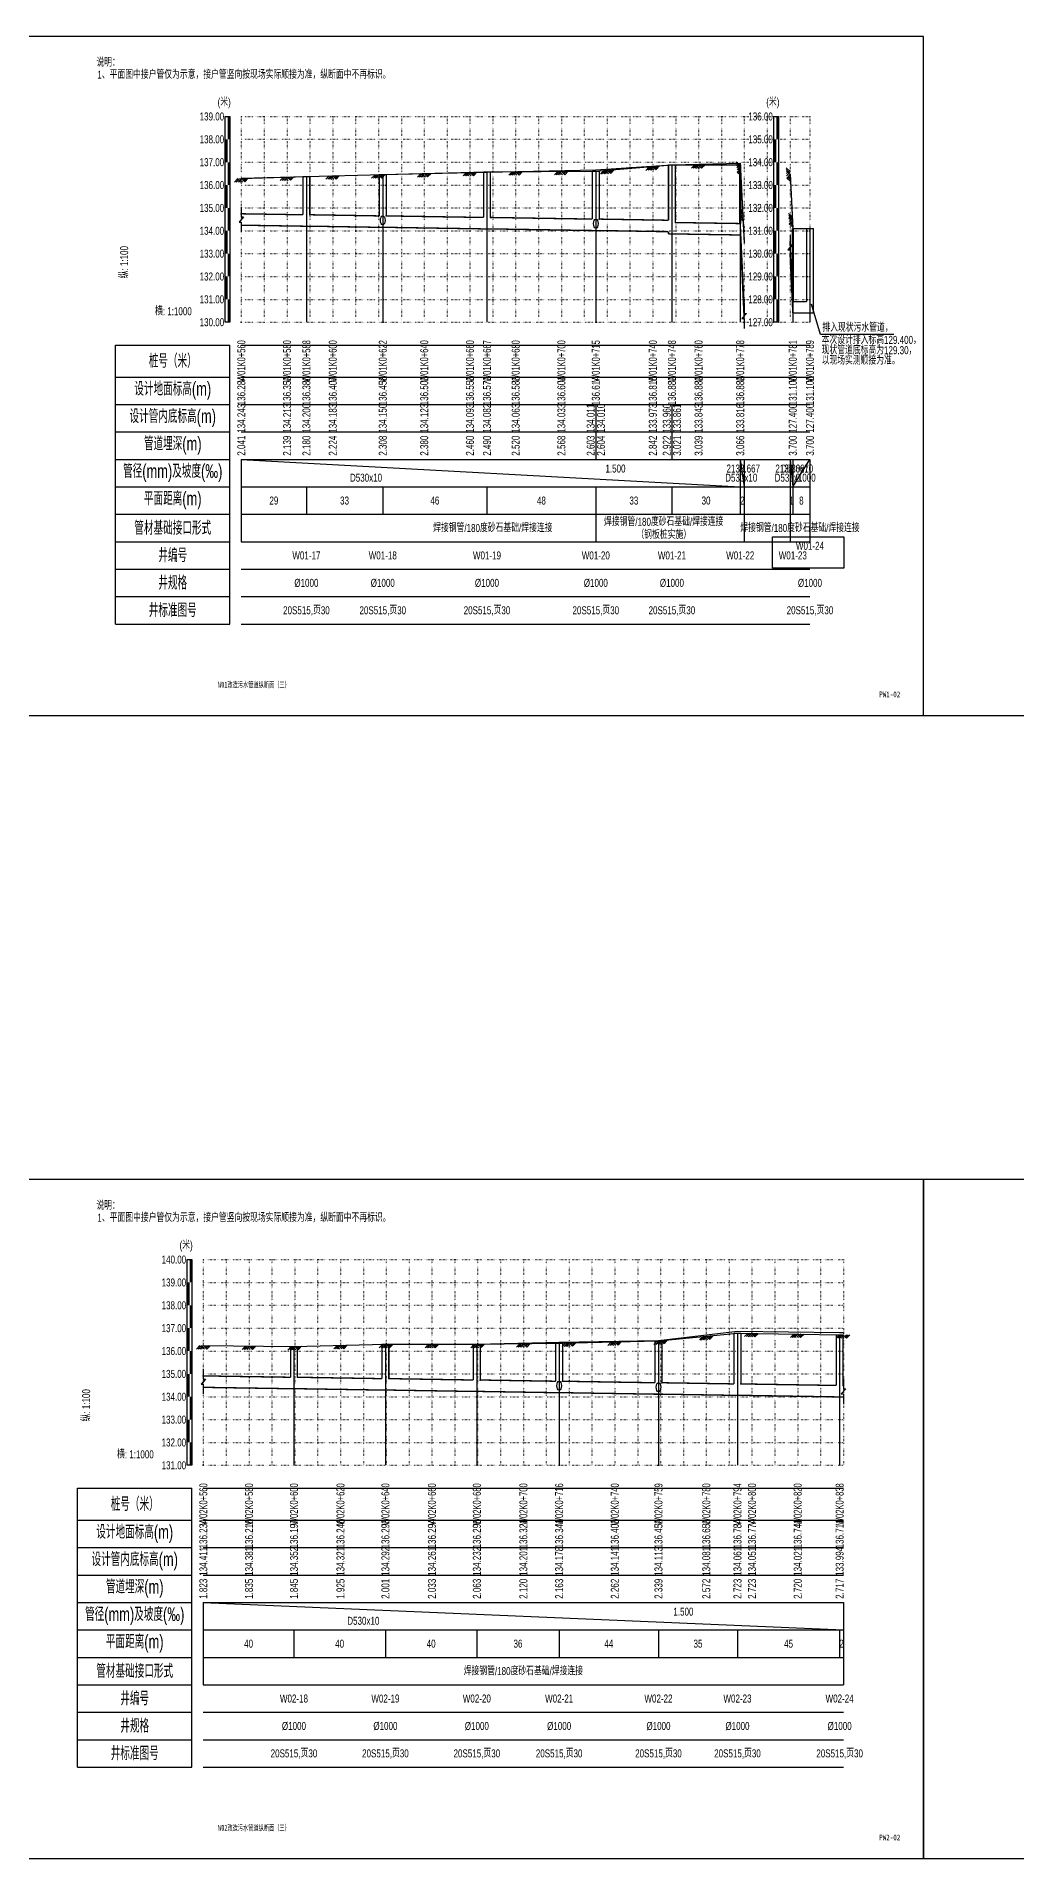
# Model space of a CAD drawing. Extents: x 529262 to 576451, y 2694391 to 2717535.
# Drawn here: x 572323 to 572752, y 2711947 to 2712744 of the extents above; entities that cross this region are included whole.
import ezdxf
from ezdxf.enums import TextEntityAlignment as Align

# ---------------------------------------------------------------- set-up
doc = ezdxf.new("R2010")
doc.units = 0
doc.linetypes.add('DOT', pattern=[6.35, 0, -6.35])
for name, color, linetype in [('GPSCOMMON', 7, 'Continuous'), ('P-说明', 7, 'Continuous'), ('PP-COM', 7, 'Continuous'), ('W-标注', 2, 'Continuous'), ('图框线', 7, 'Continuous'), ('纵断_分栏文字', 7, 'Continuous'), ('纵断_分栏线', 5, 'Continuous'), ('纵断_地面线', 3, 'Continuous'), ('纵断_标注', 2, 'Continuous'), ('纵断_标注_支管', 2, 'Continuous'), ('纵断_表头', 2, 'Continuous'), ('纵断_设计线', 1, 'Continuous'), ('纵断_高程网格', 8, 'DOT')]:
    doc.layers.add(name, color=color, linetype=linetype)
doc.layers.add('纵断污水井', color=7, linetype='Continuous', lineweight=60)
doc.layers.add('纵断污水管', color=224, linetype='Continuous', lineweight=60)
doc.styles.add('JieTuHzTxt', font='smsim.shx', dxfattribs={"width": 0.7, "bigfont": 'smfs.shx'})
doc.styles.add('SEMDI', font='smsim.shx', dxfattribs={"width": 0.75, "bigfont": 'smfs.shx'})
doc.styles.add('SMEDI', font='smsim.shx', dxfattribs={"width": 0.75, "height": 3.5, "bigfont": 'smfs.shx'})
doc.styles.add('宋体', font='', dxfattribs={"width": 0.75})
doc.styles.get('宋体').set_extended_font_data('SimSun')

# ---------------------------------------------------------------- blocks, each defined once
blk = doc.blocks.new('A3WK')
at = {"layer": '图框线'}
blk.add_lwpolyline([(0, 0), (420, 0), (420, 297), (0, 297), (0, 0)], dxfattribs=at)
blk = doc.blocks.new('市政排水（YZ）_zdbt')
at = {"color": 0, "linetype": 'ByBlock', "lineweight": -2}
for p, q in [((-50, 0), (0, 0)), ((-50, -122), (-50, 0)), ((0, -122), (0, 0)), ((-50, -14), (0, -14)), ((-50, -26), (0, -26)), ((-50, -38), (0, -38)), ((-50, -50), (0, -50)), ((-50, -62), (0, -62)), ((-50, -74), (0, -74)), ((-50, -86), (0, -86)), ((-50, -98), (0, -98)), ((-50, -110), (0, -110)), ((-50, -122), (0, -122))]:
    blk.add_line(p, q, dxfattribs=at)
at = {"color": 0, "linetype": 'ByBlock', "lineweight": -2, "char_height": 6, "attachment_point": 5, "style": 'JieTuHzTxt'}
for s, insert in [('桩号（米）', (-25, -7)), ('设计地面标高(m)', (-25, -20)), ('设计管内底标高(m)', (-25, -32)), ('管道埋深(m)', (-25, -44)), ('管径(mm)及坡度(‰)', (-25, -56)), ('平面距离(m)', (-25, -68)), ('管材基础接口形式', (-25, -80)), ('井编号', (-25, -92)), ('井规格', (-25, -104)), ('井标准图号', (-25, -116))]:
    blk.add_mtext(s, dxfattribs=dict(at, insert=insert))
blk = doc.blocks.new('VSDesignLineBlock')
at = {"color": 0, "linetype": 'Continuous'}
for p, q in [((-1.5, 0), (-3, -1.5)), ((-0.75, 0), (-2.25, -1.5)), ((0, 0), (-1.5, -1.5)), ((0, 0), (1.5, -1.5)), ((1.5, 0), (0.75, -0.75)), ((2.25, 0), (1.12, -1.12)), ((3, 0), (1.5, -1.5)), ((-0.98, -0.98), (-0.46, -1.5)), ((-0.5, -0.5), (0.5, -1.5))]:
    blk.add_line(p, q, dxfattribs=at)

msp = doc.modelspace()

# ---------------------------------------------------------------- linework, layer by layer
for p in [(572412.898, 2712665.945), (572442.862, 2712665.518), (572476.263, 2712665.017), (572521.85, 2712664.333), (572569.461, 2712663.614), (572602.743, 2712662.12), (572631.123, 2712661.674), (572652.898, 2712653.717), (572654.123, 2712627.514), (572396.269, 2712157.627), (572437.421, 2712157.032), (572477.421, 2712156.432), (572517.417, 2712155.832), (572553.418, 2712155.292), (572596.866, 2712154.64), (572631.427, 2712154.122), (572676.105, 2712153.454)]:
    msp.add_point(p)
at = {"layer": 'Defpoints', "color": 1}
msp.add_lwpolyline([(572645.284, 2712524.684), (572676.491, 2712524.684), (572676.491, 2712510.953), (572645.284, 2712510.953)], close=True, dxfattribs=at)
at = {"layer": 'GPSCOMMON'}
for p in [(572412.898, 2712618.514), (572396.269, 2712118.514)]:
    msp.add_point(p, dxfattribs=at)
at = {"layer": 'PP-COM'}
for p, q in [((571451.269, 2712446.518), (576451.269, 2712446.518)), ((571451.269, 2711946.518), (576451.269, 2711946.518))]:
    msp.add_line(p, q, dxfattribs=at)
at = {"layer": '纵断_分栏文字'}
for p, q in [((572439.862, 2712682.318), (572442.862, 2712682.318)), ((572473.263, 2712683.092), (572476.263, 2712683.092)), ((572518.85, 2712684.235), (572521.85, 2712684.235)), ((572566.461, 2712684.656), (572569.461, 2712684.656)), ((572599.743, 2712687.334), (572602.743, 2712687.334)), ((572660.127, 2712659.514), (572663.127, 2712659.514)), ((572567.961, 2712582.514), (572567.961, 2712570.514)), ((572601.243, 2712582.514), (572601.243, 2712570.514)), ((572567.961, 2712570.514), (572567.961, 2712558.514)), ((572601.243, 2712570.514), (572601.243, 2712558.514)), ((572412.898, 2712558.514), (572412.898, 2712546.514)), ((572412.898, 2712558.514), (572631.123, 2712546.514)), ((572631.123, 2712558.514), (572631.123, 2712546.514)), ((572631.123, 2712558.514), (572632.898, 2712546.514)), ((572632.898, 2712558.514), (572632.898, 2712546.514)), ((572652.898, 2712558.514), (572652.898, 2712546.514)), ((572652.898, 2712558.514), (572654.123, 2712546.514)), ((572654.123, 2712558.514), (572654.123, 2712546.514)), ((572654.123, 2712546.514), (572661.627, 2712558.514)), ((572661.627, 2712558.514), (572661.627, 2712546.514)), ((572412.898, 2712546.514), (572412.898, 2712534.514)), ((572441.362, 2712546.514), (572441.362, 2712534.514)), ((572474.763, 2712546.514), (572474.763, 2712534.514)), ((572520.35, 2712546.514), (572520.35, 2712534.514)), ((572567.961, 2712546.514), (572567.961, 2712522.514)), ((572601.243, 2712546.514), (572601.243, 2712534.514)), ((572631.123, 2712546.514), (572631.123, 2712534.514)), ((572632.898, 2712546.514), (572632.898, 2712534.514)), ((572652.898, 2712546.514), (572652.898, 2712534.514)), ((572654.123, 2712546.514), (572654.123, 2712534.514)), ((572661.627, 2712546.514), (572661.627, 2712534.514)), ((572412.898, 2712534.514), (572412.898, 2712522.514)), ((572632.898, 2712534.514), (572632.898, 2712522.514)), ((572652.898, 2712534.514), (572652.898, 2712522.514)), ((572661.627, 2712534.514), (572661.627, 2712522.514)), ((572434.421, 2712170.487), (572437.421, 2712170.487)), ((572474.421, 2712171.439), (572477.421, 2712171.439)), ((572514.417, 2712171.463), (572517.417, 2712171.463)), ((572550.418, 2712171.925), (572553.418, 2712171.925)), ((572593.866, 2712173.033), (572596.866, 2712173.033)), ((572628.427, 2712176.357), (572631.427, 2712176.357)), ((572673.105, 2712175.621), (572676.105, 2712175.621)), ((572396.269, 2712058.514), (572396.269, 2712046.514)), ((572396.269, 2712058.514), (572676.269, 2712046.514)), ((572676.269, 2712058.514), (572676.269, 2712046.514)), ((572396.269, 2712046.514), (572396.269, 2712034.514)), ((572435.921, 2712046.514), (572435.921, 2712034.514)), ((572475.921, 2712046.514), (572475.921, 2712034.514)), ((572515.917, 2712046.514), (572515.917, 2712034.514)), ((572551.918, 2712046.514), (572551.918, 2712034.514)), ((572595.366, 2712046.514), (572595.366, 2712034.514)), ((572629.927, 2712046.514), (572629.927, 2712034.514)), ((572674.605, 2712046.514), (572674.605, 2712034.514)), ((572676.269, 2712046.514), (572676.269, 2712034.514)), ((572396.269, 2712034.514), (572396.269, 2712022.514)), ((572676.269, 2712034.514), (572676.269, 2712022.514))]:
    msp.add_line(p, q, dxfattribs=at)
at = {"layer": '纵断_分栏文字', "color": 3}
msp.add_lwpolyline([(572698.243, 2712613.214), (572666.299, 2712613.214), (572662.314, 2712626.429)], dxfattribs=at)
at = {"layer": '纵断_分栏线'}
for p, q in [((572412.898, 2712608.514), (572661.627, 2712608.514)), ((572412.898, 2712594.514), (572661.627, 2712594.514)), ((572412.898, 2712582.514), (572661.627, 2712582.514)), ((572412.898, 2712570.514), (572661.627, 2712570.514)), ((572412.898, 2712558.514), (572661.627, 2712558.514)), ((572412.898, 2712546.514), (572661.627, 2712546.514)), ((572412.898, 2712534.514), (572661.627, 2712534.514)), ((572412.898, 2712522.514), (572661.627, 2712522.514)), ((572412.898, 2712510.514), (572661.627, 2712510.514)), ((572412.898, 2712498.514), (572661.627, 2712498.514)), ((572412.898, 2712486.514), (572661.627, 2712486.514)), ((572396.269, 2712108.514), (572676.269, 2712108.514)), ((572396.269, 2712094.514), (572676.269, 2712094.514)), ((572396.269, 2712082.514), (572676.269, 2712082.514)), ((572396.269, 2712070.514), (572676.269, 2712070.514)), ((572396.269, 2712058.514), (572676.269, 2712058.514)), ((572396.269, 2712046.514), (572676.269, 2712046.514)), ((572396.269, 2712034.514), (572676.269, 2712034.514)), ((572396.269, 2712022.514), (572676.269, 2712022.514)), ((572396.269, 2712010.514), (572676.269, 2712010.514)), ((572396.269, 2711998.514), (572676.269, 2711998.514)), ((572396.269, 2711986.514), (572676.269, 2711986.514))]:
    msp.add_line(p, q, dxfattribs=at)
at = {"layer": '纵断_地面线'}
for points in [[(572412.898, 2712681.568), (572441.362, 2712682.315), (572474.763, 2712683.056), (572520.35, 2712684.188), (572567.961, 2712685.233), (572601.243, 2712687.334), (572631.123, 2712688.091), (572632.898, 2712653.437)], [(572652.898, 2712683.437), (572654.123, 2712659.514), (572661.627, 2712659.514)], [(572396.269, 2712170.868), (572435.921, 2712170.468), (572475.921, 2712171.488), (572515.917, 2712171.445), (572551.918, 2712172.36), (572595.366, 2712173.064), (572629.927, 2712177.181), (572674.605, 2712176.661), (572676.269, 2712176.604)]]:
    msp.add_lwpolyline(points, dxfattribs=at)
at = {"layer": '纵断_标注'}
for p, q in [((572441.362, 2712682.318), (572441.362, 2712618.514)), ((572474.763, 2712683.092), (572474.763, 2712618.514)), ((572520.35, 2712684.235), (572520.35, 2712618.514)), ((572567.961, 2712684.656), (572567.961, 2712618.514)), ((572601.243, 2712687.334), (572601.243, 2712618.514)), ((572631.123, 2712687.334), (572631.123, 2712618.514)), ((572654.123, 2712659.514), (572654.123, 2712618.514)), ((572661.627, 2712659.514), (572661.627, 2712618.514)), ((572435.921, 2712170.487), (572435.921, 2712118.514)), ((572475.921, 2712171.439), (572475.921, 2712118.514)), ((572515.917, 2712171.463), (572515.917, 2712118.514)), ((572551.918, 2712171.925), (572551.918, 2712118.514)), ((572595.366, 2712173.033), (572595.366, 2712118.514)), ((572629.927, 2712176.357), (572629.927, 2712118.514)), ((572674.605, 2712175.621), (572674.605, 2712118.514))]:
    msp.add_line(p, q, dxfattribs=at)
for points in [[(572412.898, 2712668.945), (572412.898, 2712664.545), (572413.898, 2712664.545), (572411.898, 2712662.345), (572412.898, 2712662.345), (572412.898, 2712657.945)], [(572652.898, 2712656.717), (572652.898, 2712652.317), (572653.898, 2712652.317), (572651.898, 2712650.117), (572652.898, 2712650.117), (572652.898, 2712645.717)], [(572632.898, 2712626.717), (572632.898, 2712622.317), (572633.898, 2712622.317), (572631.898, 2712620.117), (572632.898, 2712620.117), (572632.898, 2712615.717)], [(572396.269, 2712160.627), (572396.269, 2712156.227), (572397.269, 2712156.227), (572395.269, 2712154.027), (572396.269, 2712154.027), (572396.269, 2712149.627)], [(572676.269, 2712156.429), (572676.269, 2712152.029), (572677.269, 2712152.029), (572675.269, 2712149.829), (572676.269, 2712149.829), (572676.269, 2712145.429)]]:
    msp.add_lwpolyline(points, dxfattribs=at)
for points in [[(572357.898, 2712618.514, 0, 0, 0), (572357.898, 2712643.847, 1, 0, 0), (572357.898, 2712651.847, 0, 0, 0)], [(572357.898, 2712618.514, 0, 0, 0), (572383.231, 2712618.514, 1, 0, 0), (572391.231, 2712618.514, 0, 0, 0)], [(572341.269, 2712118.514, 0, 0, 0), (572341.269, 2712143.847, 1, 0, 0), (572341.269, 2712151.847, 0, 0, 0)], [(572341.269, 2712118.514, 0, 0, 0), (572366.603, 2712118.514, 1, 0, 0), (572374.603, 2712118.514, 0, 0, 0)]]:
    msp.add_lwpolyline(points, format="xyseb", dxfattribs=at)
msp.add_point((572599.743, 2712657.619), dxfattribs=at)
at = {"layer": '纵断_标注_支管'}
for p in [(572474.763, 2712618.514), (572567.961, 2712618.514), (572551.918, 2712118.514), (572595.366, 2712118.514)]:
    msp.add_point(p, dxfattribs=at)
at = {"layer": '纵断_表头'}
for points in [[(572407.898, 2712618.514), (572405.898, 2712618.514), (572405.898, 2712708.514), (572407.898, 2712708.514), (572407.898, 2712618.514)], [(572647.898, 2712618.514), (572645.898, 2712618.514), (572645.898, 2712708.514), (572647.898, 2712708.514), (572647.898, 2712618.514)], [(572391.269, 2712118.514), (572389.269, 2712118.514), (572389.269, 2712208.514), (572391.269, 2712208.514), (572391.269, 2712118.514)]]:
    msp.add_lwpolyline(points, dxfattribs=at)
at = {"layer": '纵断_表头', "const_width": 1}
for points in [[(572407.398, 2712698.514), (572407.398, 2712708.514)], [(572647.398, 2712698.514), (572647.398, 2712708.514)], [(572406.398, 2712688.514), (572406.398, 2712698.514)], [(572646.398, 2712688.514), (572646.398, 2712698.514)], [(572407.398, 2712678.514), (572407.398, 2712688.514)], [(572647.398, 2712678.514), (572647.398, 2712688.514)], [(572406.398, 2712668.514), (572406.398, 2712678.514)], [(572646.398, 2712668.514), (572646.398, 2712678.514)], [(572407.398, 2712658.514), (572407.398, 2712668.514)], [(572647.398, 2712658.514), (572647.398, 2712668.514)], [(572406.398, 2712648.514), (572406.398, 2712658.514)], [(572646.398, 2712648.514), (572646.398, 2712658.514)], [(572407.398, 2712638.514), (572407.398, 2712648.514)], [(572647.398, 2712638.514), (572647.398, 2712648.514)], [(572406.398, 2712628.514), (572406.398, 2712638.514)], [(572646.398, 2712628.514), (572646.398, 2712638.514)], [(572407.398, 2712618.514), (572407.398, 2712628.514)], [(572647.398, 2712618.514), (572647.398, 2712628.514)], [(572390.769, 2712198.514), (572390.769, 2712208.514)], [(572389.769, 2712188.514), (572389.769, 2712198.514)], [(572390.769, 2712178.514), (572390.769, 2712188.514)], [(572389.769, 2712168.514), (572389.769, 2712178.514)], [(572390.769, 2712158.514), (572390.769, 2712168.514)], [(572389.769, 2712148.514), (572389.769, 2712158.514)], [(572390.769, 2712138.514), (572390.769, 2712148.514)], [(572389.769, 2712128.514), (572389.769, 2712138.514)], [(572390.769, 2712118.514), (572390.769, 2712128.514)]]:
    msp.add_lwpolyline(points, dxfattribs=at)
at = {"layer": '纵断_设计线'}
for points in [[(572412.898, 2712681.357), (572441.362, 2712682.318), (572474.763, 2712683.092), (572520.35, 2712684.235), (572567.961, 2712684.656), (572601.243, 2712687.334), (572631.123, 2712687.334), (572632.898, 2712653.128)], [(572652.898, 2712683.128), (572654.123, 2712659.514), (572661.627, 2712659.514)], [(572396.269, 2712170.855), (572435.921, 2712170.487), (572475.921, 2712171.439), (572515.917, 2712171.463), (572551.918, 2712171.925), (572595.366, 2712173.033), (572629.927, 2712176.357), (572674.605, 2712175.621), (572676.269, 2712175.605)]]:
    msp.add_lwpolyline(points, dxfattribs=at)
at = {"layer": '纵断_高程网格', "ltscale": 0.0787}
for p, q in [((572412.898, 2712708.514), (572661.627, 2712708.514)), ((572412.898, 2712708.514), (572412.898, 2712618.514)), ((572422.898, 2712708.514), (572422.898, 2712618.514)), ((572432.898, 2712708.514), (572432.898, 2712618.514)), ((572442.898, 2712708.514), (572442.898, 2712618.514)), ((572452.898, 2712708.514), (572452.898, 2712618.514)), ((572462.898, 2712708.514), (572462.898, 2712618.514)), ((572472.898, 2712708.514), (572472.898, 2712618.514)), ((572482.898, 2712708.514), (572482.898, 2712618.514)), ((572492.898, 2712708.514), (572492.898, 2712618.514)), ((572502.898, 2712708.514), (572502.898, 2712618.514)), ((572512.898, 2712708.514), (572512.898, 2712618.514)), ((572522.898, 2712708.514), (572522.898, 2712618.514)), ((572532.898, 2712708.514), (572532.898, 2712618.514)), ((572542.898, 2712708.514), (572542.898, 2712618.514)), ((572552.898, 2712708.514), (572552.898, 2712618.514)), ((572562.898, 2712708.514), (572562.898, 2712618.514)), ((572572.898, 2712708.514), (572572.898, 2712618.514)), ((572582.898, 2712708.514), (572582.898, 2712618.514)), ((572592.898, 2712708.514), (572592.898, 2712618.514)), ((572602.898, 2712708.514), (572602.898, 2712618.514)), ((572612.898, 2712708.514), (572612.898, 2712618.514)), ((572622.898, 2712708.514), (572622.898, 2712618.514)), ((572632.898, 2712708.514), (572632.898, 2712618.514)), ((572642.898, 2712708.514), (572642.898, 2712618.514)), ((572652.898, 2712708.514), (572652.898, 2712618.514)), ((572661.627, 2712708.514), (572661.627, 2712618.514)), ((572412.898, 2712698.514), (572661.627, 2712698.514)), ((572412.898, 2712688.514), (572661.627, 2712688.514)), ((572412.898, 2712678.514), (572661.627, 2712678.514)), ((572412.898, 2712668.514), (572661.627, 2712668.514)), ((572412.898, 2712658.514), (572661.627, 2712658.514)), ((572412.898, 2712648.514), (572661.627, 2712648.514)), ((572412.898, 2712638.514), (572661.627, 2712638.514)), ((572412.898, 2712628.514), (572661.627, 2712628.514)), ((572412.898, 2712618.514), (572661.627, 2712618.514)), ((572396.269, 2712208.514), (572676.269, 2712208.514)), ((572396.269, 2712208.514), (572396.269, 2712118.514)), ((572406.269, 2712208.514), (572406.269, 2712118.514)), ((572416.269, 2712208.514), (572416.269, 2712118.514)), ((572426.269, 2712208.514), (572426.269, 2712118.514)), ((572436.269, 2712208.514), (572436.269, 2712118.514)), ((572446.269, 2712208.514), (572446.269, 2712118.514)), ((572456.269, 2712208.514), (572456.269, 2712118.514)), ((572466.269, 2712208.514), (572466.269, 2712118.514)), ((572476.269, 2712208.514), (572476.269, 2712118.514)), ((572486.269, 2712208.514), (572486.269, 2712118.514)), ((572496.269, 2712208.514), (572496.269, 2712118.514)), ((572506.269, 2712208.514), (572506.269, 2712118.514)), ((572516.269, 2712208.514), (572516.269, 2712118.514)), ((572526.269, 2712208.514), (572526.269, 2712118.514)), ((572536.269, 2712208.514), (572536.269, 2712118.514)), ((572546.269, 2712208.514), (572546.269, 2712118.514)), ((572556.269, 2712208.514), (572556.269, 2712118.514)), ((572566.269, 2712208.514), (572566.269, 2712118.514)), ((572576.269, 2712208.514), (572576.269, 2712118.514)), ((572586.269, 2712208.514), (572586.269, 2712118.514)), ((572596.269, 2712208.514), (572596.269, 2712118.514)), ((572606.269, 2712208.514), (572606.269, 2712118.514)), ((572616.269, 2712208.514), (572616.269, 2712118.514)), ((572626.269, 2712208.514), (572626.269, 2712118.514)), ((572636.269, 2712208.514), (572636.269, 2712118.514)), ((572646.269, 2712208.514), (572646.269, 2712118.514)), ((572656.269, 2712208.514), (572656.269, 2712118.514)), ((572666.269, 2712208.514), (572666.269, 2712118.514)), ((572676.269, 2712208.514), (572676.269, 2712118.514)), ((572396.269, 2712198.514), (572676.269, 2712198.514)), ((572396.269, 2712188.514), (572676.269, 2712188.514)), ((572396.269, 2712178.514), (572676.269, 2712178.514)), ((572396.269, 2712168.514), (572676.269, 2712168.514)), ((572396.269, 2712158.514), (572676.269, 2712158.514)), ((572396.269, 2712148.514), (572676.269, 2712148.514)), ((572396.269, 2712138.514), (572676.269, 2712138.514)), ((572396.269, 2712128.514), (572676.269, 2712128.514)), ((572396.269, 2712118.514), (572676.269, 2712118.514))]:
    msp.add_line(p, q, dxfattribs=at)
at = {"layer": '纵断污水井', "const_width": 0.6}
for points in [[(572439.862, 2712682.318), (572439.862, 2712665.518)], [(572442.862, 2712682.318), (572442.862, 2712665.514)], [(572473.263, 2712683.092), (572473.263, 2712665.017)], [(572476.263, 2712683.092), (572476.263, 2712665.014)], [(572518.85, 2712684.235), (572518.85, 2712664.333)], [(572521.85, 2712684.235), (572521.85, 2712664.334)], [(572566.461, 2712684.656), (572566.461, 2712663.619)], [(572569.461, 2712684.656), (572569.461, 2712663.614)], [(572599.743, 2712687.334), (572599.743, 2712663.115)], [(572602.743, 2712687.334), (572602.743, 2712662.124)], [(572439.862, 2712660.514), (572442.862, 2712660.514)], [(572473.263, 2712660.014), (572476.263, 2712660.014)], [(572518.85, 2712659.334), (572521.85, 2712659.334)], [(572566.461, 2712658.614), (572566.461, 2712658.624)], [(572566.461, 2712658.614), (572569.461, 2712658.614)], [(572599.743, 2712657.124), (572599.743, 2712658.114)], [(572599.743, 2712657.124), (572602.743, 2712657.124)], [(572660.127, 2712659.514), (572660.127, 2712627.514)], [(572663.127, 2712659.514), (572663.127, 2712622.514)], [(572660.127, 2712622.514), (572663.127, 2712622.514)], [(572434.421, 2712170.487), (572434.421, 2712157.032)], [(572437.421, 2712170.487), (572437.421, 2712157.034)], [(572474.421, 2712171.439), (572474.421, 2712156.432)], [(572477.421, 2712171.439), (572477.421, 2712156.434)], [(572514.417, 2712171.463), (572514.417, 2712155.832)], [(572517.417, 2712171.463), (572517.417, 2712155.834)], [(572550.418, 2712171.925), (572550.418, 2712155.292)], [(572553.418, 2712171.925), (572553.418, 2712155.294)], [(572593.866, 2712173.033), (572593.866, 2712154.64)], [(572596.866, 2712173.033), (572596.866, 2712154.644)], [(572628.427, 2712176.357), (572628.427, 2712154.122)], [(572631.427, 2712176.357), (572631.427, 2712154.124)], [(572673.105, 2712175.621), (572673.105, 2712153.452)], [(572676.105, 2712175.621), (572676.105, 2712153.454)], [(572434.421, 2712152.034), (572437.421, 2712152.034)], [(572474.421, 2712151.434), (572477.421, 2712151.434)], [(572514.417, 2712150.834), (572517.417, 2712150.834)], [(572550.418, 2712150.294), (572553.418, 2712150.294)], [(572593.866, 2712149.644), (572596.866, 2712149.644)], [(572628.427, 2712149.124), (572631.427, 2712149.124)], [(572673.105, 2712148.454), (572676.105, 2712148.454)]]:
    msp.add_lwpolyline(points, dxfattribs=at)
at = {"layer": '纵断污水井'}
for points in [[(572631.123, 2712687.334), (572631.123, 2712661.671)], [(572631.123, 2712687.334), (572631.123, 2712661.674)], [(572654.123, 2712659.514), (572654.123, 2712627.514)], [(572654.123, 2712659.514), (572654.123, 2712627.514)]]:
    msp.add_lwpolyline(points, dxfattribs=at)
at = {"layer": '纵断污水管', "const_width": 0.6}
for points in [[(572412.898, 2712665.945), (572439.862, 2712665.518)], [(572442.862, 2712665.518), (572473.263, 2712665.017)], [(572476.263, 2712665.017), (572518.85, 2712664.333)], [(572521.85, 2712664.333), (572566.461, 2712663.619)], [(572412.898, 2712660.945), (572439.862, 2712660.518)], [(572442.862, 2712660.518), (572473.263, 2712660.017)], [(572476.263, 2712660.017), (572518.85, 2712659.333)], [(572521.85, 2712659.333), (572566.461, 2712658.619)], [(572569.461, 2712663.614), (572599.743, 2712663.115)], [(572569.461, 2712658.614), (572599.743, 2712658.115)], [(572602.743, 2712662.12), (572631.123, 2712661.671)], [(572602.743, 2712657.12), (572631.123, 2712656.671)], [(572631.123, 2712661.674), (572632.898, 2712623.717)], [(572631.123, 2712656.674), (572632.898, 2712618.717)], [(572652.898, 2712653.717), (572654.123, 2712627.514)], [(572652.898, 2712648.717), (572654.123, 2712622.514)], [(572654.123, 2712627.514), (572660.127, 2712627.514)], [(572654.123, 2712622.514), (572660.127, 2712622.514)], [(572396.269, 2712157.627), (572434.421, 2712157.032)], [(572437.421, 2712157.032), (572474.421, 2712156.432)], [(572477.421, 2712156.432), (572514.417, 2712155.832)], [(572517.417, 2712155.832), (572550.418, 2712155.292)], [(572553.418, 2712155.292), (572593.866, 2712154.64)], [(572596.866, 2712154.64), (572628.427, 2712154.122)], [(572631.427, 2712154.122), (572673.105, 2712153.452)], [(572396.269, 2712152.627), (572434.421, 2712152.032)], [(572437.421, 2712152.032), (572474.421, 2712151.432)], [(572477.421, 2712151.432), (572514.417, 2712150.832)], [(572517.417, 2712150.832), (572550.418, 2712150.292)], [(572553.418, 2712150.292), (572593.866, 2712149.64)], [(572596.866, 2712149.64), (572628.427, 2712149.122)], [(572631.427, 2712149.122), (572673.105, 2712148.452)], [(572676.105, 2712153.454), (572676.269, 2712153.429)], [(572676.105, 2712148.454), (572676.269, 2712148.429)]]:
    msp.add_lwpolyline(points, dxfattribs=at)
at = {"layer": '纵断污水管', "lineweight": 30}
for centre in [(572474.763, 2712663.057), (572567.961, 2712661.659), (572551.918, 2712153.332), (572595.366, 2712152.68)]:
    msp.add_ellipse(centre, major_axis=(0, 2), ratio=0.5, dxfattribs=at)

# ---------------------------------------------------------------- block references
at = {"layer": '纵断_标注'}
for p, rotation in [((572631.208, 2712685.71), 272.9701373740068), ((572412.898, 2712681.357), 1.932960519249799), ((572432.887, 2712682.032), 1.932960519249799), ((572452.879, 2712682.585), 1.328455460072966), ((572472.873, 2712683.049), 1.328455460072966), ((572492.867, 2712683.546), 1.436156437119075), ((572512.861, 2712684.047), 1.436156437119075), ((572532.858, 2712684.346), 0.5059045208386358), ((572552.857, 2712684.522), 0.5059045208386358), ((572572.841, 2712685.048), 4.600751764263251), ((572592.776, 2712686.653), 4.600751764263251), ((572652.898, 2712683.128), 272.9701373740329), ((572632.244, 2712665.737), 272.9701373740068), ((572653.934, 2712663.155), 272.9701373740329), ((572396.269, 2712170.855), 359.4685680588807), ((572416.268, 2712170.669), 359.4685680588807), ((572436.268, 2712170.495), 1.363732391156043), ((572456.262, 2712170.971), 1.363732391156043), ((572476.256, 2712171.44), 0.03403154979253742), ((572496.256, 2712171.451), 0.03403154979253742), ((572516.256, 2712171.467), 0.735199311861848), ((572536.255, 2712171.724), 0.735199311861848), ((572556.252, 2712172.036), 1.460936020713752), ((572576.245, 2712172.546), 1.460936020713752), ((572596.235, 2712173.117), 5.493285818617547), ((572616.143, 2712175.031), 5.493285818617547), ((572636.079, 2712176.256), 359.0562108760341), ((572656.076, 2712175.926), 359.0562108760341), ((572676.074, 2712175.607), 359.4535435994333)]:
    msp.add_blockref('VSDesignLineBlock', p, dxfattribs=dict(at, rotation=rotation))
msp.add_blockref('VSDesignLineBlock', (572612.749, 2712687.334), dxfattribs=at)
at = {"layer": '纵断_表头'}
for name, p in [('A3WK', (572291.268, 2712446.514)), ('A3WK', (572291.269, 2712446.515)), ('市政排水（YZ）_zdbt', (572407.898, 2712608.514)), ('A3WK', (572291.268, 2711946.514)), ('A3WK', (572291.269, 2711946.515)), ('A3WK', (572711.268, 2711946.514)), ('A3WK', (572711.269, 2711946.515)), ('市政排水（YZ）_zdbt', (572391.269, 2712108.514))]:
    msp.add_blockref(name, p, dxfattribs=at)

# ---------------------------------------------------------------- texts
at = {"layer": 'P-说明', "style": '宋体'}
for s, width, p in [('W01改造污水管道纵断面（三）', 0.65, (572418.466, 2712459.975)), ('PW1-02', 0.75, (572696.54, 2712455.745)), ('W02改造污水管道纵断面（三）', 0.65, (572418.466, 2711959.975)), ('PW2-02', 0.75, (572696.54, 2711955.745))]:
    msp.add_text(s, height=2.5, dxfattribs=dict(at, width=width)).set_placement(p, align=Align.MIDDLE_CENTER)
at = {"layer": 'W-标注', "color": 3, "style": 'SMEDI', "width": 0.75}
for s, p in [('说明：', (572349.491, 2712730.351)), ('1、平面图中接户管仅为示意，接户管竖向按现场实际顺接为准，纵断面中不再标识。', (572349.948, 2712725.034)), ('说明：', (572349.492, 2712230.35)), ('1、平面图中接户管仅为示意，接户管竖向按现场实际顺接为准，纵断面中不再标识。', (572349.95, 2712225.033))]:
    msp.add_text(s, height=3.5, dxfattribs=at).set_placement(p)
at = {"layer": '纵断_分栏文字', "color": 3, "style": 'SMEDI', "width": 0.75}
for s, p in [('排入现状污水管道，', (572667.052, 2712614.373)), ('本次设计排入标高129.400，', (572666.729, 2712609.036)), ('现状管道底标高为129.30，', (572666.729, 2712604.526)), ('以现场实测顺接为准。', (572666.729, 2712600.016))]:
    msp.add_text(s, height=3.5, dxfattribs=at).set_placement(p)
at = {"layer": '纵断_分栏文字', "style": 'SEMDI'}
for s, width, p in [('W01K0+560', 0.65, (572412.898, 2712601.514)), ('W01K0+580', 0.65, (572432.898, 2712601.514)), ('W01K0+588', 0.65, (572441.362, 2712601.514)), ('W01K0+600', 0.65, (572452.898, 2712601.514)), ('W01K0+622', 0.65, (572474.763, 2712601.514)), ('W01K0+640', 0.65, (572492.898, 2712601.514)), ('W01K0+660', 0.65, (572512.898, 2712601.514)), ('W01K0+667', 0.65, (572520.35, 2712601.514)), ('W01K0+680', 0.65, (572532.898, 2712601.514)), ('W01K0+700', 0.65, (572552.898, 2712601.514)), ('W01K0+715', 0.65, (572567.961, 2712601.514)), ('W01K0+740', 0.65, (572592.898, 2712601.514)), ('W01K0+748', 0.65, (572601.243, 2712601.514)), ('W01K0+760', 0.65, (572612.898, 2712601.514)), ('W01K0+778', 0.65, (572631.123, 2712601.514)), ('W01K0+781', 0.65, (572654.123, 2712601.514)), ('W01K0+789', 0.65, (572661.627, 2712601.514)), ('136.284', 0.75, (572412.898, 2712588.514)), ('136.352', 0.75, (572432.898, 2712588.514)), ('136.380', 0.75, (572441.362, 2712588.514)), ('136.407', 0.75, (572452.898, 2712588.514)), ('136.458', 0.75, (572474.763, 2712588.514)), ('136.503', 0.75, (572492.898, 2712588.514)), ('136.553', 0.75, (572512.898, 2712588.514)), ('136.572', 0.75, (572520.35, 2712588.514)), ('136.583', 0.75, (572532.898, 2712588.514)), ('136.601', 0.75, (572552.898, 2712588.514)), ('136.614', 0.75, (572567.961, 2712588.514)), ('136.815', 0.75, (572592.898, 2712588.514)), ('136.882', 0.75, (572601.243, 2712588.514)), ('136.882', 0.75, (572612.898, 2712588.514)), ('136.882', 0.75, (572631.123, 2712588.514)), ('131.100', 0.75, (572654.123, 2712588.514)), ('131.100', 0.75, (572661.627, 2712588.514)), ('134.243', 0.75, (572412.898, 2712576.514)), ('134.213', 0.75, (572432.898, 2712576.514)), ('134.200', 0.75, (572441.362, 2712576.514)), ('134.183', 0.75, (572452.898, 2712576.514)), ('134.150', 0.75, (572474.763, 2712576.514)), ('134.123', 0.75, (572492.898, 2712576.514)), ('134.093', 0.75, (572512.898, 2712576.514)), ('134.082', 0.75, (572520.35, 2712576.514)), ('134.063', 0.75, (572532.898, 2712576.514)), ('134.033', 0.75, (572552.898, 2712576.514)), ('134.011', 0.75, (572565.711, 2712576.514)), ('134.010', 0.75, (572570.211, 2712576.514)), ('133.973', 0.75, (572592.898, 2712576.514)), ('133.960', 0.75, (572598.993, 2712576.514)), ('133.861', 0.75, (572603.493, 2712576.514)), ('133.843', 0.75, (572612.898, 2712576.514)), ('133.816', 0.75, (572631.123, 2712576.514)), ('127.400', 0.75, (572654.123, 2712576.514)), ('127.400', 0.75, (572661.627, 2712576.514)), ('2.041', 0.75, (572412.898, 2712564.514)), ('2.139', 0.75, (572432.898, 2712564.514)), ('2.180', 0.75, (572441.362, 2712564.514)), ('2.224', 0.75, (572452.898, 2712564.514)), ('2.308', 0.75, (572474.763, 2712564.514)), ('2.380', 0.75, (572492.898, 2712564.514)), ('2.460', 0.75, (572512.898, 2712564.514)), ('2.490', 0.75, (572520.35, 2712564.514)), ('2.520', 0.75, (572532.898, 2712564.514)), ('2.568', 0.75, (572552.898, 2712564.514)), ('2.603', 0.75, (572565.711, 2712564.514)), ('2.604', 0.75, (572570.211, 2712564.514)), ('2.842', 0.75, (572592.898, 2712564.514)), ('2.922', 0.75, (572598.993, 2712564.514)), ('3.021', 0.75, (572603.493, 2712564.514)), ('3.039', 0.75, (572612.898, 2712564.514)), ('3.066', 0.75, (572631.123, 2712564.514)), ('3.700', 0.75, (572654.123, 2712564.514)), ('3.700', 0.75, (572661.627, 2712564.514)), ('W02K0+560', 0.65, (572396.269, 2712101.514)), ('W02K0+580', 0.65, (572416.269, 2712101.514)), ('W02K0+600', 0.65, (572435.921, 2712101.514)), ('W02K0+620', 0.65, (572456.269, 2712101.514)), ('W02K0+640', 0.65, (572475.921, 2712101.514)), ('W02K0+660', 0.65, (572496.269, 2712101.514)), ('W02K0+680', 0.65, (572515.917, 2712101.514)), ('W02K0+700', 0.65, (572536.269, 2712101.514)), ('W02K0+716', 0.65, (572551.918, 2712101.514)), ('W02K0+740', 0.65, (572576.269, 2712101.514)), ('W02K0+759', 0.65, (572595.366, 2712101.514)), ('W02K0+780', 0.65, (572616.269, 2712101.514)), ('W02K0+794', 0.65, (572629.927, 2712101.514)), ('W02K0+800', 0.65, (572636.269, 2712101.514)), ('W02K0+820', 0.65, (572656.269, 2712101.514)), ('W02K0+838', 0.65, (572674.605, 2712101.514)), ('136.234', 0.75, (572396.269, 2712088.514)), ('136.216', 0.75, (572416.269, 2712088.514)), ('136.197', 0.75, (572435.921, 2712088.514)), ('136.246', 0.75, (572456.269, 2712088.514)), ('136.293', 0.75, (572475.921, 2712088.514)), ('136.294', 0.75, (572496.269, 2712088.514)), ('136.295', 0.75, (572515.917, 2712088.514)), ('136.321', 0.75, (572536.269, 2712088.514)), ('136.341', 0.75, (572551.918, 2712088.514)), ('136.403', 0.75, (572576.269, 2712088.514)), ('136.452', 0.75, (572595.366, 2712088.514)), ('136.653', 0.75, (572616.269, 2712088.514)), ('136.784', 0.75, (572629.927, 2712088.514)), ('136.774', 0.75, (572636.269, 2712088.514)), ('136.741', 0.75, (572656.269, 2712088.514)), ('136.711', 0.75, (572674.605, 2712088.514)), ('134.411', 0.75, (572396.269, 2712076.514)), ('134.381', 0.75, (572416.269, 2712076.514)), ('134.321', 0.75, (572456.269, 2712076.514)), ('134.261', 0.75, (572496.269, 2712076.514)), ('134.201', 0.75, (572536.269, 2712076.514)), ('134.178', 0.75, (572551.918, 2712076.514)), ('134.141', 0.75, (572576.269, 2712076.514)), ('134.113', 0.75, (572595.366, 2712076.514)), ('134.081', 0.75, (572616.269, 2712076.514)), ('134.061', 0.75, (572629.927, 2712076.514)), ('134.051', 0.75, (572636.269, 2712076.514)), ('134.021', 0.75, (572656.269, 2712076.514)), ('133.994', 0.75, (572674.605, 2712076.514)), ('134.352', 0.75, (572435.921, 2712076.514)), ('134.292', 0.75, (572475.921, 2712076.514)), ('134.232', 0.75, (572515.917, 2712076.514)), ('1.823', 0.75, (572396.269, 2712064.514)), ('1.835', 0.75, (572416.269, 2712064.514)), ('1.845', 0.75, (572435.921, 2712064.514)), ('1.925', 0.75, (572456.269, 2712064.514)), ('2.001', 0.75, (572475.921, 2712064.514)), ('2.033', 0.75, (572496.269, 2712064.514)), ('2.063', 0.75, (572515.917, 2712064.514)), ('2.120', 0.75, (572536.269, 2712064.514)), ('2.163', 0.75, (572551.918, 2712064.514)), ('2.262', 0.75, (572576.269, 2712064.514)), ('2.339', 0.75, (572595.366, 2712064.514)), ('2.572', 0.75, (572616.269, 2712064.514)), ('2.723', 0.75, (572629.927, 2712064.514)), ('2.723', 0.75, (572636.269, 2712064.514)), ('2.720', 0.75, (572656.269, 2712064.514)), ('2.717', 0.75, (572674.605, 2712064.514))]:
    msp.add_text(s, height=3.5, rotation=90, dxfattribs=dict(at, width=width)).set_placement(p, align=Align.MIDDLE_CENTER)
at = {"layer": '纵断_分栏文字', "style": 'SEMDI', "width": 0.75}
for s, p in [('1.500', (572576.567, 2712554.514)), ('2138.667', (572632.454, 2712554.514)), ('2138.667', (572653.817, 2712554.514)), ('D530x10', (572655.999, 2712554.514)), ('D530x10', (572467.454, 2712550.514)), ('D530x10', (572631.567, 2712550.514)), ('D530x10', (572653.204, 2712550.514)), ('0.000', (572659.751, 2712550.514)), ('29', (572427.13, 2712540.514)), ('33', (572458.062, 2712540.514)), ('46', (572497.556, 2712540.514)), ('48', (572544.156, 2712540.514)), ('33', (572584.602, 2712540.514)), ('30', (572616.183, 2712540.514)), ('2', (572632.011, 2712540.514)), ('1', (572653.511, 2712540.514)), ('8', (572657.875, 2712540.514)), ('焊接钢管/180度砂石基础/焊接连接', (572522.898, 2712528.514)), ('焊接钢管/180度砂石基础/焊接连接', (572657.263, 2712528.514)), ('W01-24', (572661.627, 2712520.714)), ('W01-17', (572441.362, 2712516.514)), ('W01-18', (572474.763, 2712516.514)), ('W01-19', (572520.35, 2712516.514)), ('W01-20', (572567.961, 2712516.514)), ('W01-21', (572601.243, 2712516.514)), ('W01-22', (572631.123, 2712516.514)), ('W01-23', (572654.123, 2712516.514)), ('%%c1000', (572441.362, 2712504.514)), ('%%c1000', (572474.763, 2712504.514)), ('%%c1000', (572520.35, 2712504.514)), ('%%c1000', (572567.961, 2712504.514)), ('%%c1000', (572601.243, 2712504.514)), ('%%c1000', (572661.627, 2712504.514)), ('20S515,页30', (572441.362, 2712492.514)), ('20S515,页30', (572474.763, 2712492.514)), ('20S515,页30', (572520.35, 2712492.514)), ('20S515,页30', (572567.961, 2712492.514)), ('20S515,页30', (572601.243, 2712492.514)), ('20S515,页30', (572661.627, 2712492.514)), ('D530x10', (572466.269, 2712050.514)), ('1.500', (572606.269, 2712054.514)), ('40', (572416.095, 2712040.514)), ('40', (572455.921, 2712040.514)), ('40', (572495.919, 2712040.514)), ('36', (572533.917, 2712040.514)), ('44', (572573.642, 2712040.514)), ('35', (572612.646, 2712040.514)), ('45', (572652.266, 2712040.514)), ('2', (572675.437, 2712040.514)), ('焊接钢管/180度砂石基础/焊接连接', (572536.269, 2712028.514)), ('W02-18', (572435.921, 2712016.514)), ('W02-19', (572475.921, 2712016.514)), ('W02-20', (572515.917, 2712016.514)), ('W02-21', (572551.918, 2712016.514)), ('W02-22', (572595.366, 2712016.514)), ('W02-23', (572629.927, 2712016.514)), ('W02-24', (572674.605, 2712016.514)), ('%%c1000', (572435.921, 2712004.514)), ('%%c1000', (572475.921, 2712004.514)), ('%%c1000', (572515.917, 2712004.514)), ('%%c1000', (572551.918, 2712004.514)), ('%%c1000', (572595.366, 2712004.514)), ('%%c1000', (572629.927, 2712004.514)), ('%%c1000', (572674.605, 2712004.514)), ('20S515,页30', (572435.921, 2711992.514)), ('20S515,页30', (572475.921, 2711992.514)), ('20S515,页30', (572515.917, 2711992.514)), ('20S515,页30', (572551.918, 2711992.514)), ('20S515,页30', (572595.366, 2711992.514)), ('20S515,页30', (572629.927, 2711992.514)), ('20S515,页30', (572674.605, 2711992.514))]:
    msp.add_text(s, height=3.5, dxfattribs=at).set_placement(p, align=Align.MIDDLE_CENTER)
at = {"layer": '纵断_分栏文字', "color": 2, "style": 'SEMDI', "width": 0.75}
for s, p in [('焊接钢管/180度砂石基础/焊接连接', (572597.667, 2712531.22)), ('（钢板桩实施）', (572597.667, 2712525.514))]:
    msp.add_text(s, height=3.5, dxfattribs=at).set_placement(p, align=Align.MIDDLE_CENTER)
at = {"layer": '纵断_标注', "style": 'SEMDI', "width": 0.75}
for p in [(572359.898, 2712651.847), (572343.269, 2712151.847)]:
    msp.add_text('纵: 1:100', height=3.5, rotation=90, dxfattribs=at).set_placement(p, align=Align.TOP_RIGHT)
for p in [(572391.231, 2712620.514), (572374.603, 2712120.514)]:
    msp.add_text('横: 1:1000', height=3.5, dxfattribs=at).set_placement(p, align=Align.BOTTOM_RIGHT)
at = {"layer": '纵断_表头', "style": 'SEMDI', "width": 0.75}
for p in [(572405.398, 2712712.014), (572645.398, 2712712.014), (572388.769, 2712212.014)]:
    msp.add_text('(米)', height=3.5, dxfattribs=at).set_placement(p, align=Align.BOTTOM_CENTER)
for s, p in [('139.00', (572405.398, 2712708.514)), ('136.00', (572645.398, 2712708.514)), ('138.00', (572405.398, 2712698.514)), ('135.00', (572645.398, 2712698.514)), ('137.00', (572405.398, 2712688.514)), ('134.00', (572645.398, 2712688.514)), ('136.00', (572405.398, 2712678.514)), ('133.00', (572645.398, 2712678.514)), ('135.00', (572405.398, 2712668.514)), ('132.00', (572645.398, 2712668.514)), ('134.00', (572405.398, 2712658.514)), ('131.00', (572645.398, 2712658.514)), ('133.00', (572405.398, 2712648.514)), ('130.00', (572645.398, 2712648.514)), ('132.00', (572405.398, 2712638.514)), ('129.00', (572645.398, 2712638.514)), ('131.00', (572405.398, 2712628.514)), ('128.00', (572645.398, 2712628.514)), ('130.00', (572405.398, 2712618.514)), ('127.00', (572645.398, 2712618.514)), ('140.00', (572388.769, 2712208.514)), ('139.00', (572388.769, 2712198.514)), ('138.00', (572388.769, 2712188.514)), ('137.00', (572388.769, 2712178.514)), ('136.00', (572388.769, 2712168.514)), ('135.00', (572388.769, 2712158.514)), ('134.00', (572388.769, 2712148.514)), ('133.00', (572388.769, 2712138.514)), ('132.00', (572388.769, 2712128.514)), ('131.00', (572388.769, 2712118.514))]:
    msp.add_text(s, height=3.5, dxfattribs=at).set_placement(p, align=Align.MIDDLE_RIGHT)

doc.saveas('drawing.dxf')
